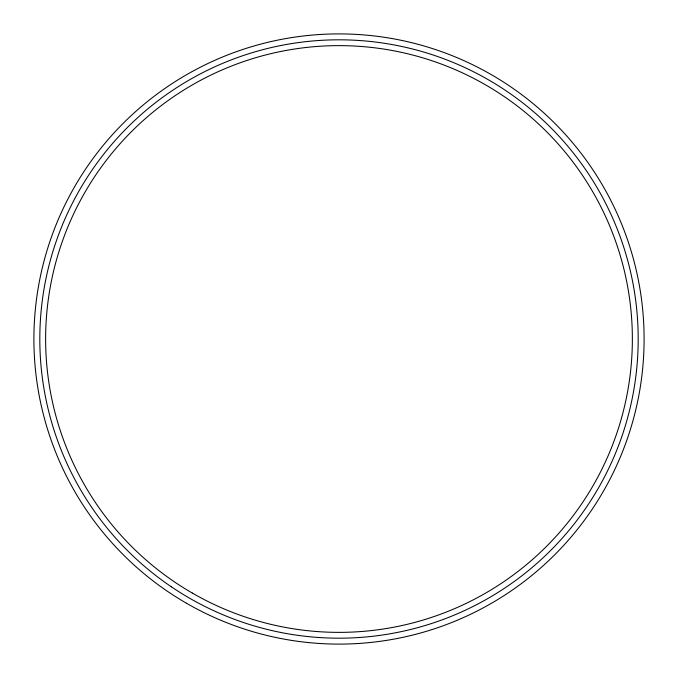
<?xml version="1.0" encoding="UTF-8"?>
<svg xmlns="http://www.w3.org/2000/svg" width="678" height="678" viewBox="0 0 678 678"><rect width="100%" height="100%" fill="white"/><g stroke="black" fill="none" stroke-linecap="round" stroke-linejoin="round"><path stroke-width="1.02" d="M171.305 586.767A299.184 299.184 0 0 0 637.422 360.34A299.184 299.184 0 0 0 208.273 69.885A299.184 299.184 0 0 0 171.305 586.767M192.315 593.064A293.362 293.362 0 0 0 632.362 339A293.362 293.362 0 0 0 192.315 84.936A293.362 293.362 0 0 0 192.315 593.064M186.45 603.225A305.1 305.1 0 0 0 644.1 339A305.1 305.1 0 0 0 186.45 74.775A305.1 305.1 0 0 0 186.45 603.225"/></g></svg>
